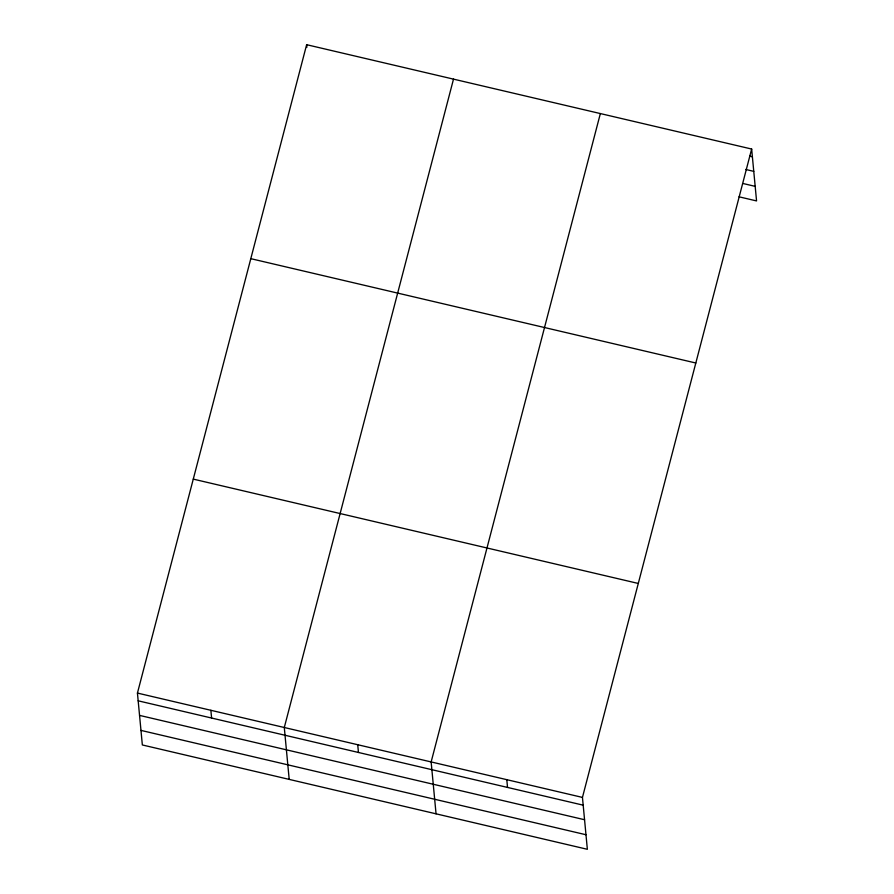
<?xml version="1.0" encoding="UTF-8"?>
<svg xmlns="http://www.w3.org/2000/svg" width="894" height="894" viewBox="0 0 894 894"><rect width="100%" height="100%" fill="white"/><g stroke="black" fill="none" stroke-linecap="round" stroke-linejoin="round"><path stroke-width="1.34" d="M751.653 149.041L582.452 797.414L587.358 849.3L142.347 744.959L137.441 693.073L306.642 44.7L751.653 149.041L756.559 200.927L739.003 196.803M453.504 79.13L284.292 727.515L289.198 779.389M600.355 113.572L431.143 761.945L436.048 813.819M749.686 156.159L752.39 156.785M745.663 169.458L753.765 171.357M743.026 183.505L755.184 186.365M250.812 258.668L695.823 363.009M193.283 479.117L638.282 583.458M137.441 693.073L582.452 797.414M138.168 700.818L583.179 805.17M139.553 715.39L584.553 819.731M140.973 730.398L585.972 834.739M506.797 779.68L507.535 787.424M306.642 44.7L306.888 47.281M357.723 744.724L358.449 752.469M210.861 710.294L211.599 718.038"/></g></svg>
